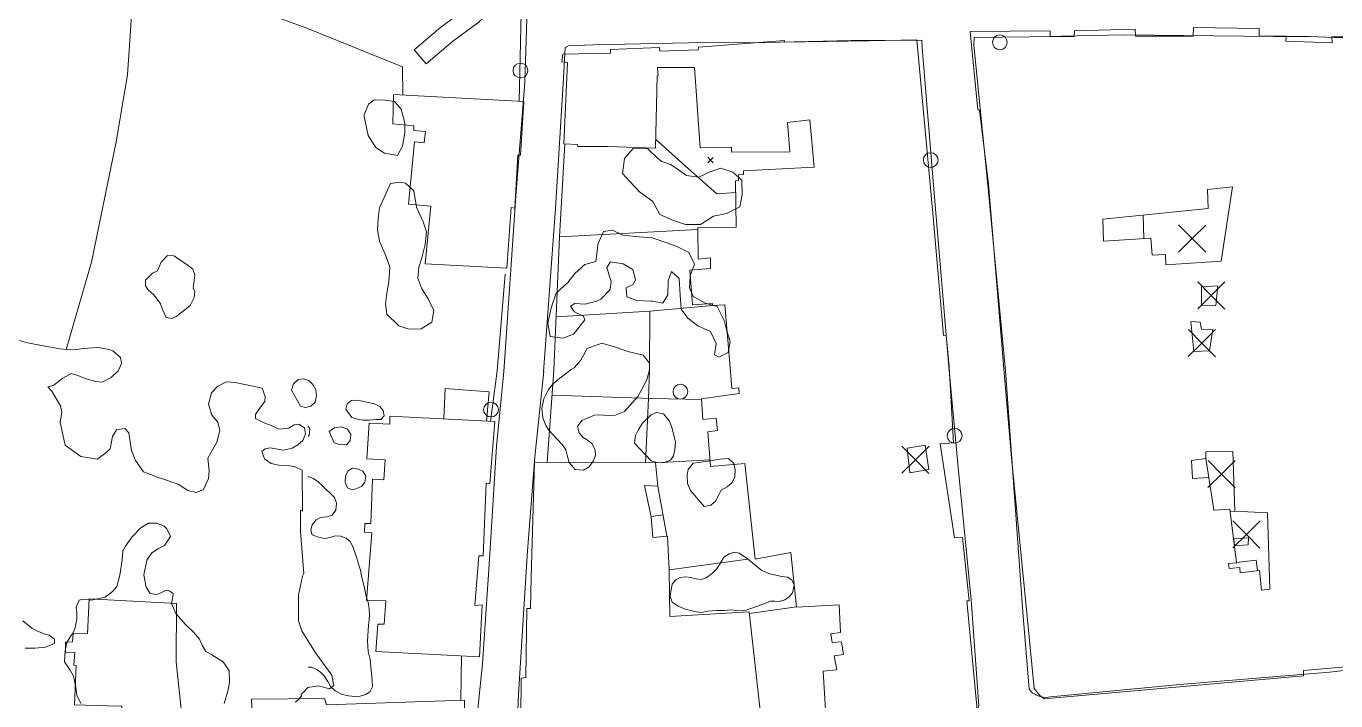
# Model space of a CAD drawing. Header units: metres. Extents: x 4652992 to 4879070, y 2074171 to 2309877.
# Drawn here: x 4654084.9 to 4654221.4, y 2308539 to 2308609.3 of the extents above; entities that cross this region are included whole.
import ezdxf

# ---------------------------------------------------------------- set-up
doc = ezdxf.new("R2010")
doc.units = ezdxf.units.M
doc.header["$MEASUREMENT"] = 0
for name, color, linetype, lineweight in [('Level 18', 5, 'Continuous', 0), ('Level 30', 5, 'Continuous', 0), ('Level 31', 38, 'Continuous', 0), ('Level 35', 4, 'Continuous', 0), ('Level 36', 1, 'Continuous', 0), ('Level 37', 3, 'Continuous', 0), ('Level 39', 9, 'Continuous', 0), ('Level 40', 1, 'Continuous', 0), ('Level 53', 5, 'Continuous', 0), ('Level 61', 4, 'Continuous', 0), ('Level 62', 4, 'Continuous', 0), ('Level 63', 3, 'Continuous', 0)]:
    doc.layers.add(name, color=color, linetype=linetype, lineweight=lineweight)

# ---------------------------------------------------------------- blocks, each defined once
blk = doc.blocks.new('POSTE_1')
at = {"layer": 'Level 61'}
blk.add_circle((-4.7e-05, -1.9e-05, -2.4e-05), 0.770001, dxfattribs=at)
blk = doc.blocks.new('COTA_10')
at = {"layer": 'Level 39'}
for p, q in [((-1.408444, 1.419518, 3.9e-05), (1.3e-05, -4e-06, 3.9e-05)), ((1.419535, 1.408453, 3.9e-05), (1.3e-05, -4e-06, 3.9e-05)), ((1.3e-05, -4e-06, 3.9e-05), (-1.419509, -1.408461, 3.9e-05)), ((1.3e-05, -4e-06, 3.9e-05), (1.40847, -1.419526, 3.9e-05))]:
    blk.add_line(p, q, dxfattribs=at)
blk = doc.blocks.new('COTA_16')
at = {"layer": 'Level 63', "ltscale": 0.2}
for p, q in [((7e-05, 0.00015, 0.000205), (-1.419452, -1.408307, 0.000205)), ((-1.408387, 1.419672, 0.000205), (7e-05, 0.00015, 0.000205)), ((1.419592, 1.408607, 0.000205), (7e-05, 0.00015, 0.000205)), ((7e-05, 0.00015, 0.000205), (1.408527, -1.419372, 0.000205))]:
    blk.add_line(p, q, dxfattribs=at)

msp = doc.modelspace()

# ---------------------------------------------------------------- linework, layer by layer
at = {"layer": 'Level 18', "color": 30}
for p, q in [((4654179.488236, 2308591.906587, 1336.762741), (4654178.260994, 2308607.067803, 1336.060166)), ((4654185.140065, 2308592.382224, 1336.790039), (4654183.633075, 2308607.356619, 1336.102539)), ((4654181.069226, 2308573.414368, 1337.624606), (4654179.488236, 2308591.906587, 1336.76274)), ((4654186.945125, 2308573.389849, 1337.660226), (4654185.139439, 2308592.389671, 1336.789701))]:
    msp.add_line(p, q, dxfattribs=at)
at = {"layer": 'Level 18', "color": 30, "extrusion": (-0.2098142356397962, 0.0113618648645269, 0.9776752500445578), "elevation": -948977.264176, "flags": 128}
msp.add_lwpolyline([(-2556888.775056, 4421814.407312), (-2556891.974997, 4421814.407312), (-2556892.192429, 4421814.768924)], dxfattribs=at)
at = {"layer": 'Level 18', "color": 30, "extrusion": (-0.5535216324064554, 0.0188739023519213, 0.8326209090985544), "elevation": -2531490.120239, "flags": 128}
msp.add_lwpolyline([(-2465836.381958, 3808113.572498), (-2465853.441056, 3808114.375679), (-2465867.026914, 3808114.794141)], dxfattribs=at)
at = {"layer": 'Level 18', "color": 30, "extrusion": (0.579199432142948, -0.0598946563511649, 0.8129825631253494), "elevation": 2558479.475887, "flags": 128}
msp.add_lwpolyline([(2775056.442477, -3569835.641377), (2775075.211168, -3569834.813098), (2775086.606177, -3569834.497994)], dxfattribs=at)
at = {"layer": 'Level 18', "color": 30}
for points in [[(4654136.83915, 2308603.422881, 1327.298087), (4654137.189354, 2308614.501156, 1327.241837), (4654137.426776, 2308623.783773, 1326.641837), (4654137.788475, 2308634.693508, 1325.879337), (4654137.782714, 2308645.626547, 1324.773087), (4654137.81035, 2308653.019746, 1324.198087), (4654137.685159, 2308661.058881, 1323.691837), (4654137.77855, 2308666.62102, 1323.354337), (4654137.719558, 2308672.222416, 1323.085587), (4654137.870387, 2308674.306538, 1322.985587), (4654138.305576, 2308678.17501, 1322.891837), (4654138.824368, 2308680.314865, 1322.866837), (4654140.634799, 2308686.658276, 1323.054337)], [(4654178.260993, 2308607.067803, 1336.060166), (4654178.213345, 2308607.831545, 1335.965215), (4654170.84396, 2308607.799388, 1334.606491), (4654161.954679, 2308607.594392, 1332.756491), (4654153.900151, 2308607.573424, 1330.550241), (4654143.968506, 2308607.350645, 1328.043991), (4654141.399498, 2308607.254118, 1327.406491)], [(4654228.102825, 2308606.401648, 1334.742248), (4654228.069254, 2308607.842624, 1334.742248), (4654218.607313, 2308608.222178, 1335.454748), (4654214.889805, 2308608.214139, 1335.704748), (4654199.257786, 2308608.389477, 1336.354748), (4654189.501949, 2308608.171199, 1336.142248), (4654183.687563, 2308608.098627, 1336.010998), (4654183.633075, 2308607.356619, 1336.102539)], [(4654134.661105, 2308573.323562, 1326.632309), (4654133.892326, 2308565.551216, 1326.779809), (4654133.172655, 2308553.732264, 1326.839809), (4654132.424301, 2308542.854191, 1326.839809), (4654131.479539, 2308533.806767, 1327.059809), (4654131.405228, 2308533.677038, 1327.049809), (4654131.300047, 2308533.553931, 1327.049809), (4654131.086879, 2308533.494454, 1327.049809), (4654124.411291, 2308533.040903, 1325.389809), (4654113.052842, 2308531.714405, 1322.839809)], [(4654138.805958, 2308573.338715, 1326.655747), (4654137.88406, 2308564.41619, 1326.86651), (4654137.093806, 2308554.131661, 1326.833104), (4654136.179736, 2308539.66275, 1326.884627), (4654135.922491, 2308533.725619, 1326.999809), (4654136.097909, 2308533.558669, 1326.979809), (4654136.403072, 2308533.557828, 1326.979809), (4654145.268136, 2308534.411036, 1330.229809), (4654155.292428, 2308535.395285, 1333.709809), (4654161.667736, 2308535.853462, 1335.609809), (4654171.066024, 2308536.681129, 1337.539809), (4654183.382416, 2308537.83614, 1339.529809), (4654183.652238, 2308537.899454, 1339.489809), (4654183.798739, 2308537.948827, 1339.479809), (4654183.882058, 2308538.003679, 1339.479809), (4654184.036466, 2308538.172577, 1339.469809), (4654184.104447, 2308538.271127, 1339.449809), (4654184.171078, 2308538.483107, 1339.419809), (4654183.343612, 2308549.538303, 1338.659809), (4654182.007495, 2308563.304884, 1338.149809), (4654181.069226, 2308573.414368, 1337.624606)], [(4654186.945125, 2308573.38985, 1337.660226), (4654188.757164, 2308548.240049, 1338.898569), (4654189.395539, 2308540.207484, 1339.718569), (4654189.757052, 2308539.806641, 1339.728569), (4654189.983422, 2308539.693408, 1339.718569), (4654190.178978, 2308539.586787, 1339.718569), (4654190.456231, 2308539.486878, 1339.718569), (4654190.859847, 2308539.376012, 1339.688569), (4654191.226636, 2308539.361946, 1339.678569), (4654191.615118, 2308539.415957, 1339.658569), (4654205.115402, 2308540.704798, 1339.398569), (4654220.722564, 2308542.002116, 1338.328569), (4654227.230929, 2308542.763077, 1337.878569), (4654227.445274, 2308542.830216, 1337.828569), (4654227.655023, 2308542.914503, 1337.778569), (4654227.718341, 2308542.98981, 1337.738569), (4654227.780309, 2308543.178547, 1337.698569), (4654227.842482, 2308543.488461, 1337.678569), (4654227.762403, 2308551.740629, 1336.878569), (4654227.629237, 2308573.344868, 1335.770422)]]:
    msp.add_polyline3d(points, dxfattribs=at)
at = {"layer": 'Level 30', "color": 1}
for points in [[(4654186.778625, 2308573.599892, 1341.611004), (4654185.16665, 2308592.849887, 1341.294587), (4654185.16665, 2308592.849887, 1340.457087), (4654184.215645, 2308600.543719, 1340.344587), (4654184.038525, 2308600.576546, 1346.663337), (4654183.266235, 2308608.73407, 1346.782087), (4654191.604353, 2308608.796805, 1346.919587), (4654191.581405, 2308608.186578, 1346.919587), (4654194.085608, 2308608.206193, 1347.038337), (4654194.121208, 2308608.814075, 1347.013337), (4654200.448535, 2308608.974932, 1347.082087), (4654200.469863, 2308608.251906, 1347.082087), (4654206.506201, 2308608.25751, 1347.050837), (4654206.520461, 2308609.17005, 1347.050837), (4654213.386258, 2308609.061145, 1347.000837), (4654213.387091, 2308608.300318, 1338.813337), (4654216.183347, 2308608.267077, 1338.850837), (4654216.155316, 2308607.734607, 1338.863337), (4654220.974581, 2308607.576264, 1338.885212), (4654220.942382, 2308608.173005, 1338.885212), (4654227.368985, 2308608.176138, 1338.678962)], [(4654158.24464, 2308573.724809, 1340.354242), (4654157.677722, 2308580.277928, 1339.118991), (4654156.389253, 2308580.189406, 1338.937741), (4654156.401834, 2308580.396499, 1334.625241), (4654154.304802, 2308580.261437, 1334.200241), (4654154.049802, 2308583.868872, 1334.425241), (4654156.191962, 2308584.03484, 1334.950241), (4654156.205727, 2308585.15794, 1334.812741), (4654154.892734, 2308585.008516, 1334.187741), (4654154.87705, 2308588.283659, 1334.187741), (4654158.863709, 2308588.356605, 1338.143991), (4654158.800615, 2308593.198115, 1337.887741), (4654159.093627, 2308593.222366, 1337.887741), (4654159.096544, 2308593.797739, 1337.887741), (4654159.629508, 2308593.84298, 1337.887741), (4654159.619844, 2308594.211261, 1337.887741), (4654166.992794, 2308594.592143, 1337.781491), (4654166.52804, 2308599.552548, 1337.637741), (4654164.198877, 2308599.274422, 1336.018991), (4654164.465351, 2308596.201649, 1335.868991), (4654158.376722, 2308596.160261, 1334.937741), (4654158.382919, 2308596.684918, 1334.937741), (4654155.104504, 2308596.609026, 1334.406491), (4654154.516011, 2308604.986396, 1333.325241), (4654150.658045, 2308604.978489, 1333.506491), (4654150.73939, 2308604.148413, 1335.093991), (4654150.617765, 2308604.131521, 1335.093991), (4654150.442036, 2308596.592492, 1335.787741), (4654145.472653, 2308596.764296, 1335.600241), (4654145.472653, 2308596.764296, 1331.512741), (4654142.368309, 2308596.774446, 1331.031491), (4654142.338041, 2308596.964088, 1331.031491), (4654140.918208, 2308597.043223, 1330.931491), (4654141.280466, 2308605.507274, 1330.925241), (4654140.690576, 2308605.59032, 1330.925241), (4654140.784933, 2308606.374684, 1330.925241), (4654145.766156, 2308606.476734, 1331.512741), (4654145.773984, 2308606.869637, 1334.943991), (4654150.863295, 2308607.056813, 1335.175241), (4654150.913491, 2308606.692591, 1333.531491), (4654154.916891, 2308606.844429, 1333.487741), (4654154.954171, 2308607.113567, 1334.543991), (4654163.913222, 2308607.792838, 1336.075241), (4654163.88227, 2308607.627689, 1339.237741), (4654172.70078, 2308607.767768, 1339.375241), (4654177.707443, 2308607.865103, 1339.406491), (4654179.400087, 2308589.437368, 1340.656491), (4654180.466797, 2308577.080399, 1340.650241), (4654180.745826, 2308577.094406, 1345.750241), (4654181.066419, 2308573.842957, 1345.714709)], [(4654136.746653, 2308601.430366, 1328.55625), (4654136.386544, 2308595.861116, 1328.55625), (4654136.106111, 2308595.859794, 1328.55625), (4654135.809615, 2308590.345373, 1328.81875), (4654135.417934, 2308590.391317, 1329.2625), (4654134.961769, 2308584.093733, 1329.40625), (4654126.467751, 2308584.548758, 1329.2), (4654127.043436, 2308590.557713, 1329.1), (4654124.707106, 2308590.764209, 1328.81875), (4654125.346027, 2308597.254427, 1328.78125), (4654126.338127, 2308597.137177, 1326.20625), (4654126.482116, 2308598.336286, 1327.31875), (4654125.282144, 2308598.412118, 1326.99375), (4654125.280901, 2308598.905332, 1326.99375), (4654123.065443, 2308599.116073, 1326.76875), (4654123.141711, 2308602.166424, 1326.73125), (4654136.746653, 2308601.430366, 1328.55625)], [(4654210.581294, 2308592.543973, 1339.025543), (4654209.411334, 2308584.795382, 1339.600543), (4654203.659965, 2308584.420158, 1339.663043), (4654203.601825, 2308585.505216, 1339.663043), (4654202.221436, 2308585.420414, 1340.475543), (4654202.074082, 2308587.21636, 1340.219293), (4654197.149212, 2308586.91068, 1340.069293), (4654197.064675, 2308589.179722, 1339.638043), (4654208.049363, 2308590.314401, 1339.538043), (4654207.975786, 2308592.293189, 1338.981793), (4654210.581294, 2308592.543973, 1339.025543)], [(4654208.20644, 2308575.471207, 1340.494293), (4654206.570124, 2308575.408172, 1341.125543), (4654206.266058, 2308578.525406, 1339.925543), (4654207.22149, 2308578.452841, 1339.788043), (4654207.355074, 2308577.733976, 1339.788043), (4654208.531889, 2308577.679612, 1340.375543), (4654208.20644, 2308575.471207, 1340.494293)], [(4654158.24464, 2308573.724809, 1340.354242), (4654158.396651, 2308571.532666, 1340.574242), (4654159.144291, 2308571.627141, 1340.584242), (4654159.165436, 2308571.024952, 1340.594242), (4654155.267503, 2308570.467346, 1339.534242), (4654155.39377, 2308568.304637, 1339.544242), (4654156.771998, 2308568.462937, 1339.784242), (4654156.929475, 2308567.162111, 1339.864242), (4654155.903726, 2308567.023755, 1339.584242), (4654156.174934, 2308563.419476, 1339.404242), (4654159.766823, 2308563.716076, 1343.484242), (4654160.834983, 2308553.772951, 1343.624242), (4654164.576804, 2308554.459698, 1344.014242), (4654165.170428, 2308548.762157, 1341.184242), (4654169.588512, 2308548.99293, 1341.204242), (4654169.735599, 2308546.108572, 1340.974242), (4654168.744833, 2308545.986612, 1340.894242), (4654168.883594, 2308545.06433, 1340.934242), (4654169.845427, 2308545.160628, 1340.944242), (4654170.037779, 2308543.836376, 1341.024242), (4654169.074297, 2308543.69262, 1341.004242), (4654169.366546, 2308542.235359, 1346.104242), (4654167.929131, 2308542.097736, 1346.094242), (4654168.293163, 2308536.32199, 1345.554242)], [(4654184.019361, 2308537.726678, 1344.994242), (4654182.911969, 2308549.439299, 1342.194242), (4654183.133754, 2308549.439492, 1341.964242), (4654182.459016, 2308556.031001, 1341.704242), (4654181.630956, 2308555.96973, 1344.554242), (4654180.129464, 2308565.766835, 1342.194242), (4654181.531895, 2308565.888064, 1341.824242), (4654181.066419, 2308573.842957, 1345.714709)], [(4654186.778625, 2308573.599892, 1341.611004), (4654187.578994, 2308564.316319, 1343.021004), (4654189.18394, 2308547.7863, 1347.551004), (4654189.937573, 2308540.289104, 1347.441004), (4654190.522287, 2308539.560829, 1347.511004), (4654190.778266, 2308539.347247, 1347.511004), (4654190.974196, 2308539.225863, 1347.521004), (4654218.005301, 2308541.595882, 1346.881004), (4654218.007681, 2308542.150477, 1346.851004), (4654227.62372, 2308542.987499, 1345.871004), (4654227.462152, 2308550.413039, 1345.811004), (4654227.701137, 2308550.4648, 1340.491004), (4654227.603359, 2308558.669646, 1340.061004), (4654227.883005, 2308558.688883, 1341.771004), (4654227.861536, 2308567.773439, 1341.761004), (4654227.583434, 2308567.761801, 1341.811004), (4654227.674519, 2308573.701246, 1341.653962)], [(4654133.728848, 2308568.094902, 1329.052605), (4654133.174572, 2308561.645936, 1329.092605), (4654132.79907, 2308561.694227, 1329.132605), (4654132.487857, 2308554.095774, 1329.802605), (4654132.030708, 2308554.097032, 1329.852605), (4654131.630693, 2308548.938229, 1329.642605), (4654132.389625, 2308549.001321, 1328.962605), (4654132.109316, 2308543.598981, 1329.102605), (4654121.323204, 2308544.154204, 1328.642605), (4654121.521267, 2308546.984151, 1328.572605), (4654122.170819, 2308546.981955, 1328.582605), (4654122.346764, 2308549.421283, 1328.722605), (4654120.321171, 2308549.444378, 1328.612605), (4654120.87788, 2308556.50604, 1328.462605), (4654120.139163, 2308556.583848, 1328.322605), (4654120.175881, 2308557.487728, 1328.332605), (4654120.77927, 2308557.495436, 1328.392605), (4654120.955285, 2308562.09715, 1328.392605), (4654122.131171, 2308562.038508, 1328.702605), (4654122.28965, 2308564.110425, 1328.772605), (4654120.365744, 2308564.200458, 1328.272605), (4654120.614363, 2308567.923248, 1328.112605), (4654122.772241, 2308567.839496, 1328.162605), (4654122.770373, 2308568.670969, 1328.122605), (4654133.728848, 2308568.094902, 1329.052605)], [(4654207.821511, 2308564.932307, 1340.663962), (4654210.626476, 2308564.964601, 1341.463962), (4654210.840339, 2308558.762816, 1341.483962), (4654214.233858, 2308558.589398, 1342.093962), (4654214.474336, 2308550.628747, 1342.253962), (4654213.613533, 2308550.543878, 1342.233962), (4654213.402554, 2308552.596184, 1341.293962), (4654211.411342, 2308552.34155, 1341.183962), (4654211.369086, 2308552.905921, 1341.103962), (4654210.264656, 2308552.786106, 1341.023962), (4654210.178428, 2308553.328188, 1341.013962), (4654210.999704, 2308553.373948, 1341.023962), (4654210.316855, 2308558.978354, 1341.813962), (4654208.648543, 2308558.8765, 1341.813962), (4654208.144043, 2308562.269018, 1341.133962), (4654206.437975, 2308562.175272, 1340.773962), (4654206.315185, 2308564.042051, 1341.173962), (4654207.820697, 2308564.234394, 1341.153962), (4654207.821511, 2308564.932307, 1340.663962)], [(4654161.575312, 2308536.142852, 1340.334709), (4654156.819203, 2308535.769311, 1340.394709), (4654156.872488, 2308535.370167, 1340.394709), (4654153.393908, 2308535.118525, 1340.134709), (4654136.373152, 2308533.440323, 1333.824709), (4654136.463575, 2308541.373294, 1333.684709), (4654136.926271, 2308541.440319, 1333.624709), (4654137.050803, 2308548.606354, 1332.694709), (4654137.445301, 2308548.608864, 1332.644709), (4654137.498355, 2308551.873388, 1332.054709), (4654137.840548, 2308563.859146, 1329.754709), (4654150.462621, 2308563.813262, 1331.794709), (4654150.711179, 2308561.378255, 1330.094709), (4654149.305702, 2308561.442029, 1330.054709), (4654150.009901, 2308558.181414, 1330.164709), (4654150.194221, 2308556.01338, 1330.214709), (4654151.710594, 2308556.147403, 1330.644709), (4654151.889695, 2308552.666966, 1335.754709), (4654151.934847, 2308547.783017, 1340.154709), (4654160.228089, 2308548.269049, 1340.554709), (4654161.575312, 2308536.142852, 1340.334709)], [(4654100.541886, 2308549.130831, 1320.137092), (4654100.511149, 2308543.061015, 1319.937092), (4654101.047378, 2308537.815356, 1319.937092), (4654095.360689, 2308536.339419, 1319.737092), (4654094.806593, 2308538.439565, 1320.137092), (4654093.358057, 2308538.48142, 1320.137092), (4654089.915378, 2308538.580894, 1320.137092), (4654090.082196, 2308542.680033, 1320.137092), (4654089.832768, 2308542.728622, 1320.137092), (4654089.938564, 2308544.035973, 1320.137092), (4654088.948907, 2308544.081201, 1320.137092), (4654088.963896, 2308545.111113, 1320.137092), (4654089.711018, 2308545.150018, 1320.137092), (4654089.769671, 2308546.023864, 1320.137092), (4654091.243229, 2308545.995053, 1320.137092), (4654091.434117, 2308549.646375, 1320.137092), (4654100.541886, 2308549.130831, 1320.137092)], [(4654130.656191, 2308533.671053, 1328.512605), (4654116.398379, 2308532.651124, 1327.832605), (4654116.331138, 2308533.035775, 1327.782605), (4654108.645383, 2308532.628944, 1324.232605), (4654108.357768, 2308539.194114, 1323.992605), (4654115.955396, 2308539.241511, 1324.502605), (4654116.176171, 2308538.582516, 1327.562605), (4654130.539537, 2308539.088856, 1328.692605), (4654130.656191, 2308533.671053, 1328.512605)]]:
    msp.add_polyline3d(points, dxfattribs=at)
for points in [[(4654208.867925, 2308580.194763, 1340.719293), (4654209.073163, 2308582.225479, 1341.175543), (4654207.353314, 2308582.144843, 1339.884918), (4654207.374244, 2308580.235882, 1339.734918)], [(4654176.693178, 2308565.318526, 1343.474709), (4654178.560084, 2308565.652801, 1342.504709), (4654178.952742, 2308563.094732, 1343.174709), (4654176.966762, 2308562.754403, 1343.634709)]]:
    msp.add_3dface(points, dxfattribs=at)
at = {"layer": 'Level 31'}
msp.add_polyline3d([(4654132.854432, 2308568.140868, 1328.978397), (4654133.117993, 2308571.180954, 1328.498397), (4654128.548847, 2308571.530725, 1328.198397), (4654128.39693, 2308568.375191, 1328.198397)], dxfattribs=at)
msp.add_3dface([(4654212.234756, 2308555.245293, 1339.696142), (4654210.795034, 2308555.137261, 1339.701142), (4654210.739439, 2308555.868091, 1339.736142), (4654212.246579, 2308555.97754, 1339.701142)], dxfattribs=at)
at = {"layer": 'Level 35'}
for p, q in [((4654201.295744, 2308589.616776, 1339.599525), (4654201.350656, 2308587.171458, 1339.599525)), ((4654139.849385, 2308573.420055, 1329.807274), (4654140.460418, 2308587.345665, 1329.883272)), ((4654133.964924, 2308573.395778, 1327.822424), (4654134.77291, 2308583.459263, 1327.720772)), ((4654149.871017, 2308579.610794, 1332.808272), (4654156.819668, 2308580.218977, 1333.858272)), ((4654133.964925, 2308573.395777, 1327.822424), (4654133.26296, 2308568.119392, 1327.847424)), ((4654139.849385, 2308573.420055, 1329.807274), (4654139.178282, 2308563.854283, 1329.357274)), ((4654149.842203, 2308573.436463, 1332.702786), (4654149.725021, 2308570.507668, 1332.554209)), ((4654149.405275, 2308563.817106, 1331.829555), (4654149.725021, 2308570.507667, 1332.554209)), ((4654156.122092, 2308564.121731, 1333.969555), (4654150.46262, 2308563.813263, 1332.009555)), ((4654208.144043, 2308562.269018, 1341.133962), (4654207.820697, 2308564.234395, 1341.153962)), ((4654151.65338, 2308556.142347, 1330.628485), (4654150.711179, 2308561.378256, 1330.09471)), ((4654210.840339, 2308558.762817, 1341.483962), (4654210.345223, 2308558.745528, 1341.781143)), ((4654150.003172, 2308558.212571, 1330.163658), (4654151.249282, 2308558.387966, 1330.399555)), ((4654151.889899, 2308552.644959, 1335.2), (4654160.076084, 2308553.766934, 1337.04)), ((4654160.248158, 2308548.088409, 1338.34), (4654165.168134, 2308548.784169, 1338.18))]:
    msp.add_line(p, q, dxfattribs=at)
at = {"layer": 'Level 35', "extrusion": (-0.2301536590612702, -0.0187182326453609, 0.972974265326346), "elevation": -1113086.189569, "flags": 128}
msp.add_lwpolyline([(-1923717.33069, 4695858.729384), (-1923717.743357, 4695843.896995), (-1923727.361652, 4695845.250315)], dxfattribs=at)
at = {"layer": 'Level 35', "extrusion": (-0.2898287486039183, -0.0149967612388077, 0.9569610199140992), "elevation": -1382252.204593, "flags": 128}
msp.add_lwpolyline([(-2064988.770724, 4562436.19802), (-2064994.935317, 4562436.561494), (-2064994.83317, 4562426.325922)], dxfattribs=at)
at = {"layer": 'Level 35', "extrusion": (-0.0295384278540894, 0.9760546247920201, 0.21551067421828), "elevation": 2116101.834449, "flags": 128}
msp.add_lwpolyline([(-4721857.969831, -465650.84947), (-4721852.755117, -465652.016903), (-4721842.38698, -465655.049699)], dxfattribs=at)
at = {"layer": 'Level 35', "extrusion": (-0.1151489455254479, -0.005370332079559, 0.9933337202963226), "elevation": -546993.0952, "flags": 128}
msp.add_lwpolyline([(-2089217.835816, 4725154.467456), (-2089218.941506, 4725154.380707), (-2089218.791791, 4725152.281155)], dxfattribs=at)
at = {"layer": 'Level 36'}
msp.add_line((4654150.463567, 2308597.516191, 1332.427023), (4654153.887426, 2308594.419374, 1332.483273), dxfattribs=at)
at = {"layer": 'Level 37'}
for p, q in [((4654137.144535, 2308638.469858, 1327.538811), (4654136.242856, 2308601.457623, 1328.351311)), ((4654113.960511, 2308609.155884, 1319.0745), (4654096.185649, 2308615.577998, 1310.1)), ((4654130.152752, 2308539.075221, 1327.783482), (4654130.227066, 2308543.69587, 1327.843482))]:
    msp.add_line(p, q, dxfattribs=at)
at = {"layer": 'Level 37', "extrusion": (-0.4552162387372398, -0.0042263907650529, 0.8903708854241706), "elevation": -2127210.870584, "flags": 128}
msp.add_lwpolyline([(-2265293.924616, 4163404.164664), (-2265296.88726, 4163404.164664), (-2265301.061735, 4163392.816405)], dxfattribs=at)
at = {"layer": 'Level 37'}
msp.add_polyline3d([(4654100.664192, 2308635.738096, 1310.660528), (4654099.260085, 2308628.21113, 1310.1), (4654096.185649, 2308615.577998, 1310.1), (4654095.427664, 2308604.227732, 1309.6), (4654094.244605, 2308597.249763, 1308.9), (4654091.68507, 2308584.690354, 1308.1), (4654089.031655, 2308575.614738, 1310.799211)], dxfattribs=at)
at = {"layer": 'Level 40', "color": 3, "elevation": 1316.046457, "flags": 128}
msp.add_lwpolyline([(4654102.283372, 2308581.960704), (4654102.444841, 2308581.659596), (4654102.381913, 2308581.02034), (4654101.956665, 2308580.176945), (4654101.389156, 2308579.739584), (4654100.50208, 2308579.035917), (4654100.087366, 2308578.841476), (4654099.458801, 2308578.957858), (4654099.069547, 2308579.789363), (4654098.851374, 2308580.372205), (4654098.200229, 2308581.252185), (4654097.553413, 2308581.860141), (4654097.296803, 2308582.233113), (4654097.297771, 2308582.829604), (4654098.027722, 2308583.562315), (4654098.556796, 2308583.789798), (4654098.9393, 2308584.695302), (4654099.607231, 2308585.385219), (4654100.25498, 2308585.373755), (4654100.740315, 2308585.06693), (4654101.216041, 2308584.707644), (4654101.701378, 2308584.400818), (4654102.219876, 2308583.979371), (4654102.438054, 2308583.396571), (4654102.384735, 2308582.809797), (4654102.283372, 2308581.960704)], dxfattribs=at)
at = {"layer": 'Level 40', "color": 3}
for points in [[(4654120.512111, 2308597.914336, 1325.191837), (4654121.317146, 2308596.644885, 1325.804337), (4654122.226319, 2308596.076331, 1326.066837), (4654123.569256, 2308595.82752, 1326.366837), (4654124.09753, 2308596.796595, 1326.341837), (4654124.331633, 2308598.193606, 1326.204337), (4654124.333766, 2308599.206815, 1326.066837), (4654123.959438, 2308600.636531, 1325.866837), (4654123.253354, 2308601.434195, 1325.679337), (4654122.267164, 2308601.590237, 1325.516837), (4654121.14879, 2308601.610726, 1325.291837), (4654120.561832, 2308601.185999, 1325.191837), (4654120.10798, 2308600.043092, 1325.116837), (4654120.104924, 2308599.883615, 1325.116837), (4654120.512111, 2308597.914336, 1325.191837)], [(4654152.612691, 2308594.505293, 1333.077022), (4654153.687087, 2308593.73764, 1333.302022), (4654154.991473, 2308593.562007, 1333.570772), (4654156.166718, 2308594.111061, 1333.720772), (4654157.231695, 2308594.495447, 1333.939522), (4654158.529019, 2308594.069909, 1334.452022), (4654159.450694, 2308593.264451, 1334.770772), (4654159.485099, 2308591.750793, 1334.977022), (4654159.235479, 2308590.4881, 1334.870772), (4654157.858, 2308589.778199, 1334.533272), (4654156.518681, 2308589.484322, 1334.370772), (4654155.153277, 2308588.626744, 1334.389522), (4654153.580283, 2308588.64061, 1334.320772), (4654152.344549, 2308589.041511, 1334.033272), (4654150.916755, 2308589.689555, 1333.664522), (4654150.187516, 2308591.027886, 1333.508272), (4654148.798719, 2308592.025691, 1333.264522), (4654147.768938, 2308593.102398, 1332.883272), (4654147.027967, 2308593.953697, 1332.602022), (4654147.238249, 2308595.501338, 1332.420772), (4654148.136531, 2308596.551262, 1332.389522), (4654149.653555, 2308596.521326, 1332.477022), (4654150.708093, 2308595.506139, 1332.645772), (4654151.128093, 2308595.20353, 1332.745772), (4654152.033516, 2308594.877067, 1332.908272), (4654152.612691, 2308594.505293, 1333.077022)], [(4654121.69349, 2308590.360167, 1325.229337), (4654121.542974, 2308589.267755, 1325.229337), (4654121.48132, 2308588.078858, 1325.229337), (4654121.687551, 2308586.893676, 1325.241837), (4654122.36216, 2308585.354978, 1325.254337), (4654122.758797, 2308584.187866, 1325.254337), (4654122.660394, 2308582.659018, 1325.166837), (4654122.438973, 2308581.473048, 1325.166837), (4654122.309469, 2308580.350069, 1325.241837), (4654122.457477, 2308579.28237, 1325.366837), (4654123.69979, 2308578.065271, 1325.679337), (4654124.755588, 2308577.709616, 1325.804337), (4654126.04817, 2308577.763545, 1325.929337), (4654127.136741, 2308578.442096, 1326.041837), (4654127.341963, 2308579.684415, 1326.079337), (4654126.764546, 2308580.885021, 1326.091837), (4654126.106597, 2308581.940504, 1326.066837), (4654125.695519, 2308583.03027, 1326.066837), (4654125.80401, 2308584.183816, 1326.104337), (4654126.09504, 2308585.170173, 1326.191837), (4654126.458272, 2308586.543259, 1326.304337), (4654126.574632, 2308587.882064, 1326.354337), (4654126.25723, 2308588.901126, 1326.379337), (4654125.530969, 2308590.449394, 1326.379337), (4654125.261241, 2308592.153142, 1326.404337), (4654124.390575, 2308592.927951, 1326.266837), (4654123.796584, 2308593.038002, 1326.116837), (4654122.834923, 2308592.896088, 1325.916837), (4654121.69349, 2308590.360167, 1325.229337)], [(4654147.051953, 2308587.50688, 1333.014522), (4654148.744419, 2308587.351918, 1333.245772), (4654150.114536, 2308587.243467, 1333.427022), (4654151.5433, 2308586.740717, 1333.614522), (4654152.610477, 2308586.357858, 1333.877022), (4654153.918571, 2308585.705586, 1334.039522), (4654154.513616, 2308584.497913, 1334.108272), (4654154.072141, 2308583.270765, 1334.133272), (4654153.988175, 2308582.043477, 1334.270772), (4654154.372682, 2308581.126032, 1334.539522), (4654155.648007, 2308580.440166, 1334.852022), (4654156.891125, 2308580.077592, 1334.970772), (4654157.614293, 2308578.634629, 1334.977022), (4654157.854081, 2308577.651448, 1334.958272), (4654158.237181, 2308576.443385, 1334.920772), (4654158.032405, 2308575.278149, 1334.658272), (4654157.070564, 2308574.808516, 1334.264522), (4654156.602514, 2308575.067132, 1334.133272), (4654156.784085, 2308576.249889, 1334.189522), (4654156.183414, 2308577.49827, 1334.114522), (4654154.858584, 2308578.061091, 1334.020772), (4654153.834303, 2308578.885542, 1333.889522), (4654153.133074, 2308579.80879, 1333.702022), (4654153.022536, 2308581.270447, 1333.527022), (4654152.939001, 2308583.01798, 1333.408272), (4654152.135526, 2308583.748626, 1333.283272), (4654151.762685, 2308582.746752, 1333.220772), (4654151.760429, 2308581.319218, 1333.220772), (4654151.22754, 2308580.452775, 1333.195772), (4654150.134906, 2308580.628803, 1332.902022), (4654149.950949, 2308580.636448, 1332.833272), (4654148.524856, 2308580.728828, 1332.733272), (4654147.452896, 2308581.086129, 1332.695772), (4654147.407473, 2308582.046514, 1332.689522), (4654148.181418, 2308582.431969, 1332.795772), (4654148.380285, 2308582.85788, 1332.858272), (4654148.103649, 2308583.927219, 1332.839522), (4654147.102714, 2308584.522573, 1332.714522), (4654145.77732, 2308584.728511, 1332.445772), (4654145.38901, 2308584.139378, 1332.352022), (4654145.735263, 2308583.017473, 1332.333272), (4654145.84904, 2308582.705511, 1332.333272), (4654145.742431, 2308581.852628, 1332.314522), (4654144.759352, 2308580.844838, 1332.239522), (4654144.325195, 2308580.647633, 1332.177022), (4654143.124125, 2308580.314883, 1331.989522), (4654142.03796, 2308580.383938, 1331.714522), (4654141.602255, 2308580.107688, 1331.389522), (4654142.025721, 2308579.540012, 1331.264522), (4654142.945789, 2308579.078639, 1331.258272), (4654143.086006, 2308578.695668, 1331.139522), (4654142.136679, 2308577.443632, 1330.952022), (4654141.909685, 2308577.221259, 1330.889522), (4654140.783857, 2308576.795236, 1330.683272), (4654139.474496, 2308576.945316, 1330.477022), (4654139.242445, 2308578.323716, 1330.383272), (4654139.58927, 2308579.965057, 1330.314522), (4654140.121739, 2308581.466222, 1330.395772), (4654141.327875, 2308582.604562, 1330.852022), (4654142.046269, 2308583.542403, 1330.995772), (4654143.076603, 2308584.448884, 1331.283272), (4654144.224089, 2308584.778342, 1331.377022), (4654144.398347, 2308586.134337, 1331.395772), (4654144.458824, 2308586.599115, 1331.533272), (4654145.047408, 2308587.904777, 1331.595772), (4654145.985479, 2308588.035048, 1331.733272), (4654147.051953, 2308587.50688, 1333.014522)], [(4654083.537405, 2308576.717639, 1309.146457), (4654085.007323, 2308576.303998, 1311.546457), (4654087.406488, 2308575.851938, 1313.246457), (4654088.405379, 2308575.667, 1313.246457)], [(4654088.405379, 2308575.667, 1313.246457), (4654089.47614, 2308575.577646, 1313.246457), (4654090.135964, 2308575.61882, 1313.246457), (4654090.805436, 2308575.712653, 1313.246457), (4654092.336009, 2308575.813874, 1315.046457), (4654093.505396, 2308575.594481, 1316.346457), (4654093.914697, 2308575.464471, 1316.346457), (4654094.708781, 2308574.775151, 1316.346457), (4654094.812528, 2308574.159408, 1316.346457), (4654094.449311, 2308573.358956, 1316.346457), (4654094.434322, 2308573.3448, 1316.346457), (4654093.729142, 2308572.678807, 1316.346457), (4654092.775965, 2308572.204482, 1316.346457), (4654092.137965, 2308572.268366, 1316.346457), (4654091.005138, 2308572.586562, 1316.346457), (4654090.248484, 2308572.889347, 1316.346457), (4654089.564959, 2308573.121934, 1315.046457), (4654088.687254, 2308572.607448, 1313.146457), (4654087.740314, 2308571.894962, 1311.746457), (4654087.111907, 2308571.732921, 1312.212458), (4654087.566745, 2308571.239187, 1313.1228), (4654087.578034, 2308571.198737, 1313.1371), (4654088.459078, 2308569.741635, 1313.9371), (4654088.570277, 2308569.084486, 1313.9371), (4654088.39494, 2308568.004553, 1313.9371), (4654088.932304, 2308565.631789, 1315.7371), (4654090.56954, 2308564.446472, 1315.7371), (4654092.280107, 2308564.184674, 1316.3127), (4654092.377404, 2308564.237496, 1316.3371), (4654093.170889, 2308564.85037, 1316.3371), (4654093.604373, 2308565.25702, 1316.3371), (4654093.85349, 2308566.535615, 1317.5371), (4654094.280946, 2308567.244872, 1317.5371), (4654095.166407, 2308567.382914, 1317.5371), (4654095.571524, 2308566.925277, 1317.5371), (4654095.829049, 2308565.096493, 1318.3371), (4654096.273527, 2308564.056685, 1318.3371), (4654097.082111, 2308562.867403, 1319.3371), (4654098.540264, 2308562.318389, 1321.1371), (4654100.702354, 2308561.579916, 1322.1371), (4654101.732881, 2308560.90879, 1322.1371), (4654102.585675, 2308560.700626, 1322.1371), (4654103.336045, 2308561.031719, 1322.1371), (4654103.867375, 2308562.154587, 1322.1371), (4654103.936934, 2308562.97875, 1322.1371), (4654103.795871, 2308564.290063, 1322.1371), (4654104.752218, 2308565.945641, 1320.5371), (4654105.034067, 2308567.170492, 1320.5371), (4654104.825896, 2308568.024363, 1320.5371), (4654104.230275, 2308568.768716, 1320.5371), (4654103.882404, 2308569.901461, 1320.5371), (4654104.173931, 2308571.095528, 1320.5371), (4654104.825912, 2308571.800037, 1320.5371), (4654105.741078, 2308572.246182, 1320.5371), (4654106.700162, 2308572.185308, 1320.5371), (4654107.473587, 2308571.990849, 1320.5371), (4654108.52095, 2308571.786829, 1321.9371), (4654109.448657, 2308571.562317, 1322.3371), (4654109.791947, 2308570.720262, 1322.9371), (4654109.735803, 2308570.203316, 1322.9371), (4654109.197003, 2308569.472352, 1322.9371), (4654108.767885, 2308568.85201, 1322.9371), (4654108.770691, 2308568.41156, 1322.9371), (4654109.811673, 2308567.899844, 1323.5371), (4654110.432428, 2308567.691136, 1323.5371), (4654111.198463, 2308567.322284, 1323.5371), (4654112.241237, 2308567.426152, 1323.9371), (4654112.790379, 2308567.758647, 1323.9371), (4654113.290262, 2308567.837117, 1323.9371), (4654113.877889, 2308567.459161, 1323.9371), (4654113.975254, 2308566.825116, 1323.9371), (4654113.708313, 2308566.130145, 1323.9371), (4654113.176991, 2308565.662363, 1323.9371), (4654112.585379, 2308565.338124, 1323.9371), (4654111.662305, 2308565.122326, 1323.9371), (4654110.28779, 2308565.346232, 1324.5371), (4654109.788295, 2308565.267827, 1324.5371), (4654109.425684, 2308564.987174, 1324.5371), (4654109.720136, 2308564.229143, 1325.5371), (4654110.417266, 2308563.742697, 1325.5371), (4654111.214133, 2308563.543767, 1325.5371), (4654112.221465, 2308563.523114, 1325.5371), (4654112.899427, 2308563.391172, 1325.5371), (4654113.621178, 2308563.031469, 1325.5371), (4654113.662896, 2308558.77432, 1326.1371), (4654113.460596, 2308558.85725, 1326.5809), (4654113.463826, 2308556.638878, 1325.4486), (4654113.805009, 2308552.260357, 1325.4486), (4654113.660599, 2308551.999208, 1325.617), (4654113.239109, 2308550.03052, 1327.5371), (4654113.256429, 2308547.334211, 1327.1707), (4654113.611309, 2308546.302765, 1327.1707), (4654115.028034, 2308544.013432, 1327.1707), (4654116.711876, 2308541.671962, 1327.1707), (4654116.93977, 2308540.601032, 1327.1707), (4654116.477165, 2308540.256821, 1327.1707), (4654115.347474, 2308540.555818, 1327.1707), (4654114.205595, 2308540.383399, 1327.1707), (4654113.759016, 2308539.917623, 1327.1707), (4654113.524585, 2308539.691675, 1327.1707), (4654113.567154, 2308539.517397, 1326.9371), (4654113.492197, 2308539.426219, 1326.9371), (4654113.223343, 2308539.102701, 1326.9371), (4654112.892782, 2308538.858096, 1326.9371)], [(4654141.656188, 2308573.512944, 1332.039454), (4654141.979933, 2308573.684396, 1332.162741), (4654142.691019, 2308574.506375, 1332.262741), (4654143.340903, 2308575.710581, 1332.425241), (4654144.848869, 2308576.252475, 1332.637741), (4654146.28702, 2308575.85359, 1333.062741), (4654147.582548, 2308575.401651, 1333.650241), (4654149.184182, 2308575.025464, 1333.787741), (4654149.850044, 2308574.186826, 1333.925241), (4654149.825056, 2308573.502564, 1333.954349)], [(4654112.521601, 2308571.368219, 1322.731914), (4654112.72778, 2308572.037518, 1322.681914), (4654113.218455, 2308572.475511, 1322.681914), (4654113.775421, 2308572.558734, 1322.671914), (4654114.327574, 2308572.375416, 1322.661914), (4654114.731077, 2308571.972631, 1322.661914), (4654115.072604, 2308571.420975, 1322.661914), (4654115.127875, 2308570.768563, 1322.681914), (4654114.971203, 2308570.10486, 1322.711914), (4654114.543977, 2308569.701906, 1322.721914), (4654113.994719, 2308569.576487, 1322.721914), (4654113.440987, 2308569.711494, 1322.721914), (4654112.521601, 2308571.368219, 1322.731914)], [(4654149.825056, 2308573.502564, 1333.954349), (4654149.708921, 2308572.965071, 1333.944349), (4654149.540746, 2308572.446784, 1333.954349), (4654148.979003, 2308571.322008, 1333.914349), (4654148.611501, 2308570.725991, 1333.854349), (4654147.218449, 2308569.161005, 1333.674349), (4654146.171139, 2308568.718958, 1333.494349), (4654145.071353, 2308568.770252, 1333.074349), (4654144.625679, 2308568.817717, 1332.794349), (4654144.087858, 2308568.764444, 1332.544349), (4654142.763022, 2308568.213246, 1332.054349), (4654142.324976, 2308567.584165, 1331.924349), (4654142.495016, 2308566.920962, 1331.924349), (4654142.90294, 2308566.447732, 1331.934349), (4654143.340494, 2308566.201144, 1331.944349), (4654143.857333, 2308565.792914, 1331.984349), (4654144.185137, 2308565.119948, 1331.994349), (4654144.205348, 2308564.585324, 1331.994349), (4654143.995702, 2308564.019697, 1332.004349), (4654143.548451, 2308563.384558, 1331.994349), (4654142.942537, 2308563.032553, 1331.904349), (4654142.10013, 2308563.092872, 1331.864349), (4654141.476853, 2308563.845337, 1331.614349), (4654141.26872, 2308564.597063, 1331.584349), (4654141.099951, 2308565.147509, 1331.524349), (4654140.773326, 2308565.667564, 1331.434349), (4654140.185043, 2308566.316101, 1331.404349), (4654139.347592, 2308567.194888, 1331.354349), (4654139.027073, 2308567.705598, 1331.354349), (4654138.699548, 2308568.499023, 1331.364349), (4654138.622119, 2308569.46373, 1331.384349), (4654138.832785, 2308570.471042, 1331.404349), (4654139.259176, 2308571.359732, 1331.474349), (4654139.657208, 2308571.909022, 1331.484349), (4654140.177638, 2308572.391863, 1331.494349), (4654140.639551, 2308572.742643, 1331.514349), (4654141.065911, 2308573.073496, 1331.634349), (4654141.656188, 2308573.512944, 1332.039454)], [(4654118.17051, 2308569.393075, 1325.421914), (4654118.31971, 2308569.937824, 1325.461914), (4654118.764823, 2308570.305372, 1325.501914), (4654119.313538, 2308570.34201, 1325.521914), (4654119.934981, 2308570.216827, 1325.631914), (4654120.522319, 2308570.082715, 1325.781914), (4654121.179394, 2308569.933642, 1325.761914), (4654121.740284, 2308569.667107, 1325.761914), (4654122.079425, 2308569.261302, 1325.771914), (4654122.195263, 2308568.708439, 1325.791914), (4654121.84777, 2308568.303705, 1325.741914), (4654121.306834, 2308568.306015, 1325.681914), (4654120.632556, 2308568.247572, 1325.621914), (4654119.995525, 2308568.254248, 1325.561914), (4654119.406601, 2308568.339961, 1325.521914), (4654118.797604, 2308568.52746, 1325.501914), (4654118.17051, 2308569.393075, 1325.421914)], [(4654148.26922, 2308565.852296, 1333.790038), (4654148.365476, 2308566.642744, 1333.790038), (4654148.68593, 2308567.289686, 1333.790038), (4654149.09738, 2308567.917111, 1333.790038), (4654149.989085, 2308568.807322, 1333.790038), (4654150.560336, 2308569.050591, 1333.790038), (4654151.306555, 2308568.906452, 1333.770038), (4654151.911456, 2308568.140567, 1333.770038), (4654152.161599, 2308567.498479, 1333.770038), (4654152.536826, 2308565.986664, 1333.770038), (4654152.473979, 2308565.204954, 1333.770038), (4654152.338596, 2308564.534224, 1333.770038), (4654152.024733, 2308564.076714, 1333.770038), (4654151.371497, 2308563.819221, 1333.770038), (4654150.737159, 2308563.812134, 1333.790038), (4654150.00017, 2308564.002005, 1333.790038), (4654148.26922, 2308565.852296, 1333.790038)], [(4654114.240478, 2308567.633154, 1323.023864), (4654114.436701, 2308567.33382, 1323.081914), (4654114.347939, 2308566.68543, 1323.081914), (4654114.240478, 2308566.550951, 1323.096144)], [(4654116.429725, 2308567.069554, 1323.451914), (4654116.995734, 2308567.435538, 1323.531914), (4654117.697955, 2308567.552974, 1323.681914), (4654118.34411, 2308567.308764, 1323.811914), (4654118.70174, 2308566.752775, 1323.881914), (4654118.650129, 2308566.130228, 1323.831914), (4654118.262308, 2308565.685405, 1323.811914), (4654117.524545, 2308565.713689, 1323.721914), (4654116.966676, 2308565.873974, 1323.671914), (4654116.429725, 2308567.069554, 1323.451914)], [(4654154.095078, 2308560.929042, 1334.950038), (4654153.7935, 2308561.629873, 1334.950038), (4654153.771722, 2308562.541059, 1335.010038), (4654153.867323, 2308563.093091, 1335.030038), (4654154.397244, 2308563.758722, 1335.150038), (4654154.904318, 2308563.840815, 1335.350038), (4654155.702844, 2308563.955821, 1335.510038), (4654156.203764, 2308564.007426, 1335.650038), (4654157.172412, 2308564.181368, 1335.690038), (4654158.055781, 2308564.246371, 1335.790038), (4654158.618915, 2308563.743904, 1335.790038), (4654158.765754, 2308563.060357, 1335.790038), (4654158.712138, 2308562.324379, 1335.810038), (4654158.437401, 2308561.747151, 1335.770038), (4654157.917147, 2308561.286195, 1335.630038), (4654157.309191, 2308560.939471, 1335.510038), (4654157.040608, 2308560.392731, 1335.470038), (4654156.717296, 2308559.810018, 1335.470038), (4654156.236605, 2308559.388288, 1335.470038), (4654155.541166, 2308559.235269, 1335.470038), (4654154.095078, 2308560.929042, 1334.950038)], [(4654118.364221, 2308561.186291, 1327.096914), (4654118.119288, 2308561.772326, 1327.071914), (4654118.151374, 2308562.456588, 1327.071914), (4654118.410925, 2308562.97082, 1327.091914), (4654118.881689, 2308563.23363, 1327.116914), (4654119.497259, 2308563.154172, 1327.151914), (4654119.959986, 2308562.933694, 1327.176914), (4654120.255884, 2308562.421607, 1327.176914), (4654120.169831, 2308561.789335, 1327.181914), (4654119.820828, 2308561.330661, 1327.181914), (4654118.948082, 2308560.988338, 1327.181914), (4654118.788408, 2308561.014494, 1327.181914), (4654118.364221, 2308561.186291, 1327.096914)], [(4654114.240479, 2308562.358275, 1324.047603), (4654114.361868, 2308562.327868, 1324.061914), (4654114.821503, 2308562.156018, 1324.251914), (4654115.313692, 2308561.822535, 1324.251914), (4654115.69251, 2308561.488954, 1324.251914), (4654117.004347, 2308560.190129, 1324.251914), (4654117.215337, 2308559.583251, 1324.261914), (4654117.154507, 2308558.871894, 1324.261914), (4654116.775375, 2308558.350907, 1324.201914), (4654116.24728, 2308558.17931, 1324.151914), (4654115.553047, 2308558.108466, 1324.021914), (4654115.085498, 2308557.875045, 1323.951914), (4654114.664431, 2308557.346774, 1323.871914), (4654114.549309, 2308556.809851, 1323.841914), (4654114.688892, 2308556.291545, 1323.911914), (4654115.328653, 2308556.048498, 1324.051914), (4654115.965347, 2308555.911921, 1324.171914), (4654116.540014, 2308556.032831, 1324.271914), (4654117.060345, 2308556.206094, 1324.421914), (4654117.672219, 2308556.148095, 1324.541914), (4654118.221917, 2308555.940647, 1324.541914), (4654118.639558, 2308555.598737, 1324.641914), (4654118.887874, 2308555.138502, 1324.761914), (4654119.123698, 2308554.49374, 1324.921914), (4654119.314491, 2308553.866777, 1325.271914), (4654119.500631, 2308553.25709, 1325.351914), (4654119.716273, 2308552.632936, 1325.351914), (4654119.809239, 2308552.043237, 1325.731914), (4654120.137998, 2308550.727388, 1326.161914), (4654120.232549, 2308550.226882, 1326.461914), (4654120.333324, 2308549.757598, 1326.701914), (4654120.517953, 2308549.262188, 1326.701914), (4654120.627989, 2308548.636269, 1326.701914), (4654120.65417, 2308548.036477, 1326.811914), (4654120.61979, 2308547.457816, 1326.911914), (4654120.537267, 2308546.881343, 1327.021914), (4654120.454356, 2308545.246832, 1327.351914), (4654120.525389, 2308544.140916, 1327.311914), (4654120.709898, 2308543.319955, 1327.311914), (4654120.912539, 2308541.127688, 1327.311914), (4654120.957332, 2308540.458789, 1327.391914), (4654120.702462, 2308539.99254, 1327.471914), (4654120.258177, 2308539.672734, 1327.561914), (4654119.672618, 2308539.497185, 1327.641914), (4654119.111954, 2308539.446526, 1327.641914), (4654118.447284, 2308539.523989, 1327.601914), (4654117.787296, 2308539.665563, 1327.571914), (4654117.082351, 2308540.028404, 1327.391914), (4654116.594875, 2308540.507385, 1327.161914), (4654116.306194, 2308541.008837, 1326.921914), (4654115.932134, 2308541.609997, 1326.821914), (4654115.575069, 2308541.97147, 1326.821914), (4654115.151205, 2308542.282156, 1326.711914), (4654114.655874, 2308542.51864, 1326.501914), (4654114.24048, 2308542.507741, 1326.218377)], [(4654105.51099, 2308538.717004, 1323.5371), (4654105.893219, 2308540.005905, 1323.5371), (4654106.075404, 2308540.955381, 1323.5371), (4654106.011515, 2308542.114767, 1323.5371), (4654105.41509, 2308543.076128, 1323.5371), (4654104.207938, 2308543.782966, 1322.3371), (4654103.578043, 2308544.146222, 1322.3371), (4654103.199551, 2308544.819273, 1322.3371), (4654102.93079, 2308545.430579, 1322.3371), (4654102.30627, 2308546.160845, 1322.3371), (4654101.51906, 2308546.907518, 1322.3371), (4654100.481375, 2308548.110331, 1320.7371), (4654100.019781, 2308549.15202, 1320.7371), (4654100.114085, 2308549.63814, 1320.7371), (4654100.17869, 2308550.199234, 1320.7371), (4654099.784157, 2308550.452577, 1320.7371), (4654099.393405, 2308550.48454, 1320.7371), (4654098.915858, 2308550.270142, 1320.7371), (4654098.476139, 2308550.089493, 1320.7371), (4654097.779463, 2308550.189999, 1320.7371), (4654097.381433, 2308550.832207, 1320.7371), (4654097.143482, 2308552.114104, 1320.7371), (4654097.452361, 2308553.660291, 1320.7371), (4654097.946509, 2308554.428789, 1320.7371), (4654098.658176, 2308554.858797, 1320.7371), (4654099.287275, 2308555.182608, 1320.7371), (4654099.910283, 2308556.134904, 1320.7371), (4654099.535788, 2308556.925159, 1320.7371), (4654099.238554, 2308557.209992, 1320.7371), (4654098.472635, 2308557.502043, 1320.7371), (4654097.632625, 2308557.526618, 1320.7371), (4654096.82988, 2308557.013947, 1320.7371), (4654095.875488, 2308556.067495, 1320.7371), (4654095.20248, 2308555.12999, 1320.7371), (4654094.933913, 2308554.627811, 1320.7371), (4654094.883931, 2308553.693341, 1320.7371), (4654094.616519, 2308552.087235, 1320.7371), (4654094.31704, 2308550.918372, 1320.7371), (4654093.856746, 2308550.383962, 1320.7371), (4654093.11287, 2308549.810093, 1320.7371), (4654092.311731, 2308549.633154, 1320.7371), (4654091.689868, 2308549.490905, 1320.7371), (4654090.775353, 2308549.610172, 1319.3371), (4654090.393551, 2308549.488428, 1319.3371), (4654090.07022, 2308548.767132, 1319.3371), (4654090.141835, 2308548.222689, 1319.3371), (4654090.145944, 2308547.558763, 1319.3371), (4654089.964063, 2308546.62159, 1319.3371), (4654089.771175, 2308546.084435, 1319.3371), (4654089.466701, 2308545.657431, 1319.3371), (4654089.078182, 2308545.025743, 1319.3371), (4654088.921094, 2308544.216337, 1319.3371), (4654088.876958, 2308543.075436, 1319.3371), (4654089.448086, 2308542.213336, 1320.1371), (4654089.783359, 2308541.585955, 1320.1371), (4654089.903564, 2308541.064576, 1320.1371), (4654090.043922, 2308540.41887, 1320.1371), (4654090.151245, 2308539.602914, 1320.1371), (4654090.557229, 2308538.728759, 1320.1371)], [(4654159.912294, 2308548.437447, 1339.350038), (4654159.438629, 2308548.364093, 1339.190038), (4654158.877263, 2308548.404971, 1339.030038), (4654158.358537, 2308548.50032, 1338.910038), (4654157.581331, 2308548.412548, 1338.590038), (4654156.81951, 2308548.400996, 1338.130038), (4654155.905808, 2308548.342499, 1337.910038), (4654155.201356, 2308548.22322, 1337.910038), (4654154.509649, 2308548.32386, 1337.750038), (4654153.557257, 2308548.544025, 1337.590038), (4654152.817629, 2308548.877596, 1337.510038), (4654152.190535, 2308549.298358, 1337.470038), (4654151.994902, 2308549.896948, 1337.470038), (4654152.047864, 2308550.39451, 1337.470038), (4654152.204785, 2308551.171947, 1337.470038), (4654152.561069, 2308551.604455, 1337.490038), (4654153.020004, 2308551.840005, 1337.530038), (4654153.605985, 2308551.921078, 1337.590038), (4654154.100533, 2308551.862722, 1337.730038), (4654154.704103, 2308551.71737, 1338.090038), (4654155.228983, 2308551.652509, 1338.490038), (4654155.739352, 2308551.829317, 1338.950038), (4654156.390165, 2308552.309983, 1338.910038), (4654156.804038, 2308552.714236, 1339.090038), (4654157.194168, 2308553.314426, 1339.410038), (4654157.578363, 2308553.963601, 1339.670038), (4654158.143898, 2308554.335327, 1339.950038), (4654158.651189, 2308554.496891, 1340.050038), (4654159.185082, 2308554.39829, 1340.190038), (4654160.030219, 2308553.803534, 1340.350038), (4654160.766116, 2308553.216302, 1340.430038), (4654161.156705, 2308552.878072, 1340.510038), (4654161.553447, 2308552.570329, 1340.690038), (4654162.268897, 2308552.273751, 1340.890038), (4654163.597366, 2308551.957024, 1341.050038), (4654164.213243, 2308551.872647, 1341.070038), (4654164.679881, 2308551.597625, 1341.070038), (4654164.918153, 2308551.053506, 1340.990038), (4654164.742989, 2308550.264077, 1340.930038), (4654164.389781, 2308549.846813, 1340.770038), (4654163.930629, 2308549.531791, 1340.590038), (4654163.374761, 2308549.364741, 1340.410038), (4654162.904392, 2308549.386103, 1340.090038), (4654162.458201, 2308549.370472, 1339.810038), (4654161.944756, 2308549.17842, 1339.630038), (4654159.912294, 2308548.437447, 1339.350038)], [(4654084.753506, 2308544.476078, 1318.9371), (4654085.78994, 2308544.506898, 1318.9371), (4654086.889621, 2308544.597367, 1318.9371), (4654087.80692, 2308544.979231, 1318.9371), (4654087.809934, 2308545.435373, 1318.9371), (4654087.277194, 2308545.839418, 1318.9371), (4654086.75331, 2308545.977326, 1317.5371), (4654086.152578, 2308546.228785, 1317.5371), (4654085.444568, 2308546.586409, 1317.5371), (4654084.528892, 2308547.337429, 1315.5371)]]:
    msp.add_polyline3d(points, dxfattribs=at)
at = {"layer": 'Level 53', "color": 212}
for points in [[(4654137.660231, 2308630.825329, 1326.14969), (4654135.646132, 2308626.378665, 1326.382518), (4654134.760209, 2308623.161036, 1326.382518), (4654133.158786, 2308615.02501, 1325.107518), (4654132.526566, 2308613.315658, 1324.995018), (4654131.859348, 2308612.238064, 1324.857518), (4654130.835595, 2308611.215282, 1324.632518), (4654128.099807, 2308609.208004, 1324.057518), (4654125.307706, 2308606.836759, 1323.457518), (4654126.549679, 2308605.374357, 1323.571072)], [(4654137.495921, 2308625.869355, 1326.496072), (4654136.628935, 2308622.720505, 1326.496072), (4654135.0116, 2308614.503638, 1325.221072), (4654134.259226, 2308612.469421, 1325.108572), (4654133.373173, 2308611.038395, 1324.971072), (4654132.088316, 2308609.754758, 1324.746072), (4654129.289788, 2308607.701446, 1324.171072), (4654126.549679, 2308605.374357, 1323.571072)]]:
    msp.add_polyline3d(points, dxfattribs=at)
at = {"layer": 'Level 62', "extrusion": (-0.1177738953047435, 0.0514876950756242, 0.9917047578995205), "elevation": -427952.66821, "flags": 128}
msp.add_lwpolyline([(-3979594.697831, 3312165.5952), (-3979593.528922, 3312169.387892), (-3979594.428943, 3312171.138366)], dxfattribs=at)

# ---------------------------------------------------------------- block references
at = {"layer": 'Level 39'}
for p in [(4654206.3925, 2308587.1673, 1337.10575), (4654208.38785, 2308581.23875, 1339.15575), (4654207.4014, 2308576.27785, 1337.55575), (4654177.54645, 2308564.12005, 1337.36425), (4654209.45705, 2308562.63155, 1337.14735), (4654212.0475, 2308556.34115, 1338.87735)]:
    msp.add_blockref('COTA_10', p, dxfattribs=at)
at = {"layer": 'Level 61'}
for p in [(4654186.34475, 2308607.60835, 1336.17825), (4654136.38485, 2308604.67565, 1326.14095), (4654179.14565, 2308595.341, 1336.60675), (4654153.05505, 2308571.21915, 1332.07005), (4654133.31015, 2308569.34685, 1326.47005), (4654181.64125, 2308566.61815, 1337.81575)]:
    msp.add_blockref('POSTE_1', p, dxfattribs=at)
at = {"layer": 'Level 63', "ltscale": 0.2, "xscale": 0.2, "yscale": 0.2, "zscale": 0.2}
msp.add_blockref('COTA_16', (4654156.18445, 2308595.34615, 1332.33325), dxfattribs=at)

doc.saveas('drawing.dxf')
